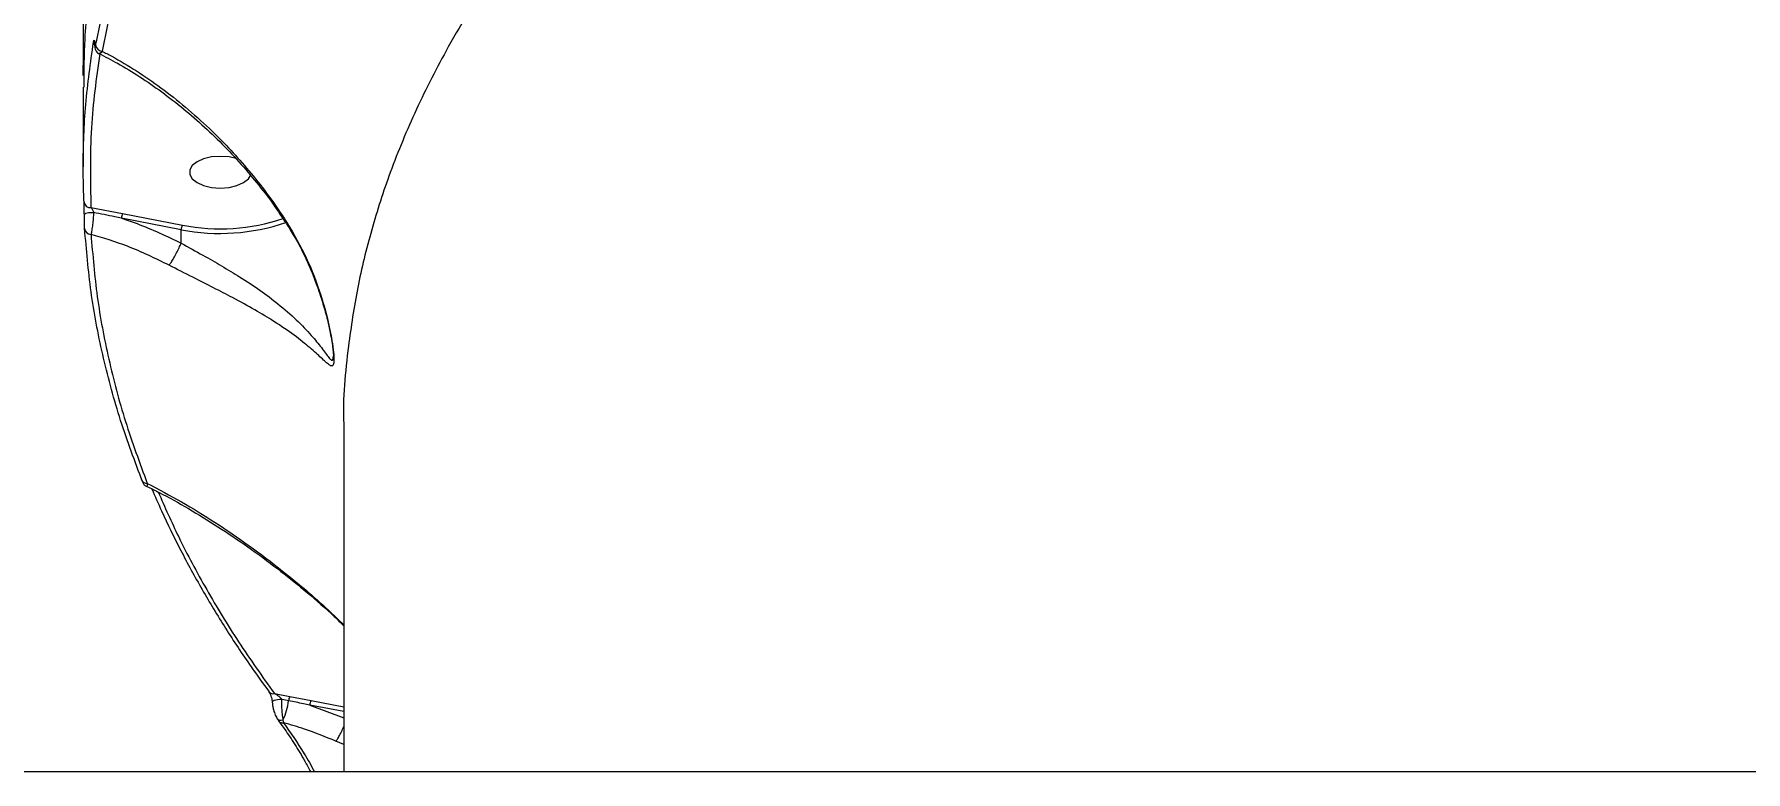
# Model space of a CAD drawing. Header units: millimetres. Extents: x -10881 to 8954, y -8695 to 5624.
# Drawn here: x -4941.7 to -4691.9, y 1703.8 to 1811.5 of the extents above; entities that cross this region are included whole.
import ezdxf

# ---------------------------------------------------------------- set-up
doc = ezdxf.new("R2010")
doc.units = ezdxf.units.MM
for name, color, linetype in [('DIKOM_ОБЪЕКТ', 7, 'Continuous'), ('DIKOM_РАЗМЕР_ЗОНА', 7, 'Continuous'), ('DIKOM_РАЗМЕР_ОБЪЕКТА', 7, 'Continuous')]:
    doc.layers.add(name, color=color, linetype=linetype)
doc.styles.add('style1', font='arial.ttf', dxfattribs={"width": 0.8})
doc.dimstyles.new('1-50', dxfattribs={"dimtxt": 300, "dimasz": 200, "dimexe": 100, "dimexo": 0, "dimgap": 100, "dimtad": 1, "dimtxsty": 'style1', "dimcen": 200, "dimclrd": 7, "dimclre": 7, "dimclrt": 7, "dimadec": 1, "dimazin": 2, "dimtfac": 1, "dimtmove": 0, "dimatfit": 2, "dimfxl": 0, "dimlwd": 25, "dimlwe": 18, "dimarcsym": 0})

# ---------------------------------------------------------------- blocks, each defined once
blk = doc.blocks.new('*D9')
at = {"layer": 'Defpoints', "color": 0, "transparency": 16777216}
for p in [(-9533.99, 4149), (-6877.05, 4149), (-2715.65, -5051.15)]:
    blk.add_point(p, dxfattribs=at)
at = {"layer": 'DIKOM_РАЗМЕР_ОБЪЕКТА', "color": 7, "lineweight": 18, "transparency": 16777216}
for p, q in [((-6877.05, 4149), (-9633.99, 4149)), ((-2715.65, -5051.15), (-9633.99, -5051.15))]:
    blk.add_line(p, q, dxfattribs=at)
at = {"layer": 'DIKOM_РАЗМЕР_ОБЪЕКТА', "color": 7, "lineweight": 25, "transparency": 16777216}
blk.add_line((-9533.99, -4851.15), (-9533.99, 3949), dxfattribs=at)
at = {"layer": 'DIKOM_РАЗМЕР_ОБЪЕКТА', "color": 7, "transparency": 16777216}
for points in [[(-9567.32, 3949), (-9500.66, 3949), (-9533.99, 4149)], [(-9567.32, -4851.15), (-9500.66, -4851.15), (-9533.99, -5051.15)]]:
    blk.add_solid(points, dxfattribs=at)
at = {"layer": 'DIKOM_РАЗМЕР_ОБЪЕКТА', "color": 7, "transparency": 16777216, "insert": (-9787.16, -451.07), "char_height": 300, "attachment_point": 5, "rotation": 90, "style": 'style1'}
blk.add_mtext('9200', dxfattribs=at)
blk = doc.blocks.new('*D10')
at = {"layer": 'Defpoints', "color": 0, "transparency": 16777216}
for p in [(-7152.73, 2730.8), (7385.22, 911.28), (7385.22, -7693.77)]:
    blk.add_point(p, dxfattribs=at)
at = {"layer": 'DIKOM_РАЗМЕР_ОБЪЕКТА', "color": 7, "lineweight": 18, "transparency": 16777216}
for p, q in [((-7152.73, 2730.8), (-7152.73, -7793.77)), ((7385.22, 911.28), (7385.22, -7793.77))]:
    blk.add_line(p, q, dxfattribs=at)
at = {"layer": 'DIKOM_РАЗМЕР_ОБЪЕКТА', "color": 7, "lineweight": 25, "transparency": 16777216}
blk.add_line((-6952.73, -7693.77), (7185.22, -7693.77), dxfattribs=at)
at = {"layer": 'DIKOM_РАЗМЕР_ОБЪЕКТА', "color": 7, "transparency": 16777216}
for points in [[(-6952.73, -7660.43), (-6952.73, -7727.1), (-7152.73, -7693.77)], [(7185.22, -7660.43), (7185.22, -7727.1), (7385.22, -7693.77)]]:
    blk.add_solid(points, dxfattribs=at)
at = {"layer": 'DIKOM_РАЗМЕР_ОБЪЕКТА', "color": 7, "transparency": 16777216, "insert": (116.24, -7440.59), "char_height": 300, "attachment_point": 5, "style": 'style1'}
blk.add_mtext('14500', dxfattribs=at)
blk = doc.blocks.new('*D11')
at = {"layer": 'Defpoints', "color": 0, "transparency": 16777216}
for p in [(-7028.45, 5624.13), (-10431.26, -7165.91), (-2784.83, -7165.91)]:
    blk.add_point(p, dxfattribs=at)
at = {"layer": 'DIKOM_РАЗМЕР_ЗОНА', "color": 7, "lineweight": 18, "transparency": 16777216}
for p, q in [((-7028.45, 5624.13), (-10531.26, 5624.13)), ((-2784.83, -7165.91), (-10531.26, -7165.91))]:
    blk.add_line(p, q, dxfattribs=at)
at = {"layer": 'DIKOM_РАЗМЕР_ЗОНА', "color": 7, "lineweight": 25, "transparency": 16777216}
blk.add_line((-10431.26, 5424.13), (-10431.26, -6965.91), dxfattribs=at)
at = {"layer": 'DIKOM_РАЗМЕР_ЗОНА', "color": 7, "transparency": 16777216}
for points in [[(-10464.6, 5424.13), (-10397.93, 5424.13), (-10431.26, 5624.13)], [(-10464.6, -6965.91), (-10397.93, -6965.91), (-10431.26, -7165.91)]]:
    blk.add_solid(points, dxfattribs=at)
at = {"layer": 'DIKOM_РАЗМЕР_ЗОНА', "color": 7, "transparency": 16777216, "insert": (-10684.43, -770.89), "char_height": 300, "attachment_point": 5, "rotation": 90, "style": 'style1'}
blk.add_mtext('12800', dxfattribs=at)
blk = doc.blocks.new('*D12')
at = {"layer": 'Defpoints', "color": 0, "transparency": 16777216}
for p in [(-9113.32, 3014.05), (8954.2, 2756.48), (8954.2, -8594.51)]:
    blk.add_point(p, dxfattribs=at)
at = {"layer": 'DIKOM_РАЗМЕР_ЗОНА', "color": 7, "lineweight": 18, "transparency": 16777216}
for p, q in [((-9113.32, 3014.05), (-9113.32, -8694.51)), ((8954.2, 2756.48), (8954.2, -8694.51))]:
    blk.add_line(p, q, dxfattribs=at)
at = {"layer": 'DIKOM_РАЗМЕР_ЗОНА', "color": 7, "lineweight": 25, "transparency": 16777216}
blk.add_line((-8913.32, -8594.51), (8754.2, -8594.51), dxfattribs=at)
at = {"layer": 'DIKOM_РАЗМЕР_ЗОНА', "color": 7, "transparency": 16777216}
for points in [[(-8913.32, -8561.18), (-8913.32, -8627.85), (-9113.32, -8594.51)], [(8754.2, -8561.18), (8754.2, -8627.85), (8954.2, -8594.51)]]:
    blk.add_solid(points, dxfattribs=at)
at = {"layer": 'DIKOM_РАЗМЕР_ЗОНА', "color": 7, "transparency": 16777216, "insert": (-79.56, -8341.34), "char_height": 300, "attachment_point": 5, "style": 'style1'}
blk.add_mtext('18000', dxfattribs=at)

msp = doc.modelspace()

# ---------------------------------------------------------------- linework, layer by layer
at = {"layer": 'DIKOM_ОБЪЕКТ', "color": 7, "linetype": 'Continuous', "lineweight": 15}
for p, q in [((-4934.514, 1817.086), (-4934.514, 1805.513)), ((-4933.397, 1786.201), (-4928.775, 1785.326)), ((-4920.222, 1782.969), (-4928.951, 1784.657)), ((-4928.775, 1785.326), (-4920.046, 1783.639)), ((-4920.222, 1781.016), (-4920.223, 1781.012)), ((-4920.222, 1781.016), (-4920.222, 1782.969)), ((-4906.941, 1713.979), (-4906.942, 1713.987)), ((-4906.628, 1715.245), (-4904.372, 1714.817)), ((-4904.372, 1714.817), (-4901.272, 1714.228)), ((-4901.448, 1713.559), (-4896.514, 1711.688)), ((-4896.514, 1712.605), (-4901.448, 1713.559)), ((-4901.272, 1714.228), (-4896.514, 1713.309)), ((-4905.379, 1711.402), (-4905.293, 1710.979)), ((-4896.514, 1707.803), (-4897.648, 1708.282)), ((-3761.35, 1703.825), (-6067.666, 1703.825))]:
    msp.add_line(p, q, dxfattribs=at)
at = {"layer": 'DIKOM_ОБЪЕКТ', "color": 7, "linetype": 'Continuous', "lineweight": 15, "flags": 128}
for points in [[(-4934.514, 1805.513), (-4934.514, 1805.772), (-4934.479, 1808.313)], [(-4912.178, 1793.35), (-4913.246, 1793.593), (-4914.514, 1793.686), (-4915.782, 1793.593), (-4916.947, 1793.319), (-4917.915, 1792.887), (-4918.608, 1792.332), (-4918.968, 1791.699), (-4918.968, 1791.04), (-4918.608, 1790.407), (-4917.915, 1789.852), (-4916.947, 1789.42), (-4915.782, 1789.146), (-4914.514, 1789.052), (-4914.514, 1789.052)], [(-4914.514, 1789.052), (-4913.246, 1789.146), (-4912.081, 1789.42), (-4911.113, 1789.852), (-4910.421, 1790.407), (-4910.084, 1790.964)], [(-4934.357, 1785.119), (-4934.334, 1785.211), (-4934.254, 1785.297), (-4934.12, 1785.375), (-4933.942, 1785.438), (-4933.73, 1785.483), (-4933.496, 1785.507), (-4933.253, 1785.509), (-4933.017, 1785.49)], [(-4926.068, 1746.704), (-4926.052, 1746.546), (-4926.024, 1746.45)], [(-4906.942, 1713.987), (-4906.92, 1714.072), (-4906.822, 1714.175), (-4906.654, 1714.268), (-4906.427, 1714.342), (-4906.162, 1714.393), (-4905.879, 1714.415), (-4905.601, 1714.407)], [(-4906.005, 1711.25), (-4906, 1711.243), (-4905.951, 1711.186)]]:
    msp.add_lwpolyline(points, dxfattribs=at)
at = {"layer": 'DIKOM_ОБЪЕКТ', "color": 7, "linetype": 'Continuous', "lineweight": 15}
for centre, radius, start, end in [((-4932.236, 1810.362), 0.789, 180.53315, 207.68004), ((-4931.731, 1810.03), 0.978, 184.65543, 267.18338), ((-4933.476, 1787.121), 0.924, 184.63748, 274.92111), ((-4927.641, 1784.671), 1.31, 149.97775, 180.61158), ((-4914.565, 1812.326), 29.897, 259.09248, 288.72647), ((-4918.911, 1782.983), 1.31, 149.97733, 180.61168), ((-4914.519, 1811.512), 28.416, 258.78414, 288.81549), ((-4933.405, 1783.196), 0.906, 184.16608, 271.32146), ((-4925.242, 1746.789), 0.853, 203.42592, 274.81425), ((-4906.825, 1716.006), 0.786, 220.33995, 284.48739), ((-4912.598, 1715.085), 8.104, 332.97527, 353.70535), ((-4903.229, 1714.168), 1.314, 150.40154, 178.77375), ((-4900.138, 1713.573), 1.31, 149.97775, 180.61158), ((-4905.658, 1712.102), 0.753, 216.21407, 291.71361), ((-4905.411, 1711.75), 0.781, 226.25941, 278.71632)]:
    msp.add_arc(centre, radius, start, end, dxfattribs=at)
for points, knots in [([(-4576.068, 1949.996), (-4583.215, 1949.328), (-4597.533, 1947.99), (-4618.126, 1945.256), (-4637.893, 1942.068), (-4657.479, 1938.3), (-4677.365, 1933.809), (-4695.147, 1929.13), (-4710.286, 1924.65), (-4722.956, 1920.552), (-4735.331, 1916.192), (-4746.621, 1911.868), (-4756.856, 1907.649), (-4766.11, 1903.579), (-4775.121, 1899.353), (-4785.861, 1893.984), (-4798.368, 1887.172), (-4812.229, 1878.734), (-4824.667, 1870.221), (-4835.538, 1861.909), (-4844.67, 1854.161), (-4852.836, 1846.473), (-4860.11, 1838.876), (-4867.504, 1830.246), (-4874.733, 1820.525), (-4881.057, 1810.32), (-4886.032, 1800.573), (-4889.724, 1791.658), (-4892.539, 1782.965), (-4894.594, 1774.51), (-4896.009, 1765.048), (-4896.694, 1758.138), (-4896.488, 1754.081), (-4896.476, 1753.829)], [0, 0, 0, 0, 0.0404234, 0.0809794, 0.1182636, 0.1556516, 0.1972426, 0.2389778, 0.2666326, 0.2942873, 0.3221123, 0.3499373, 0.3724264, 0.3949155, 0.4174958, 0.440076, 0.4779797, 0.5184349, 0.5590224, 0.5925712, 0.6261951, 0.6564233, 0.6867064, 0.7171402, 0.7576621, 0.7983163, 0.8319195, 0.8655979, 0.8958744, 0.9262057, 0.9566877, 0.9973108, 1, 1, 1, 1]), ([(-4914.297, 1853.774), (-4916.394, 1850.149), (-4920.592, 1842.889), (-4925.465, 1831.765), (-4929.371, 1820.484), (-4930.976, 1812.867), (-4931.779, 1809.053)], [0, 0, 0, 0, 0.2482526, 0.4971936, 0.7482408, 1, 1, 1, 1]), ([(-4923.708, 1852.359), (-4924.582, 1850.408), (-4926.757, 1845.548), (-4929.428, 1837.689), (-4931.829, 1828.797), (-4933.464, 1819.833), (-4934.397, 1811.487), (-4934.431, 1806.135), (-4934.445, 1803.793)], [0, 0, 0, 0, 0.1226392, 0.3053309, 0.4883364, 0.6722949, 0.8565739, 1, 1, 1, 1]), ([(-4932.706, 1809.951), (-4931.902, 1813.718), (-4930.29, 1821.264), (-4927.258, 1830.557), (-4924.752, 1836.03), (-4923.939, 1837.804)], [0, 0, 0, 0, 0.40263256, 0.80638174, 1, 1, 1, 1]), ([(-4933.025, 1810.354), (-4933.013, 1810.423), (-4932.983, 1810.583), (-4932.941, 1810.683), (-4932.904, 1810.641), (-4932.877, 1810.474), (-4932.869, 1810.257), (-4932.866, 1810.148)], [0, 0, 0, 0, 0.1825282, 0.4237843, 0.6274648, 0.8134356, 1, 1, 1, 1]), ([(-4934.397, 1787.046), (-4934.412, 1787.389), (-4934.486, 1789.105), (-4934.564, 1793.849), (-4934.299, 1801.284), (-4933.45, 1807.329), (-4933.025, 1810.354)], [0, 0, 0, 0, 0.0441412, 0.2207137, 0.6100127, 1, 1, 1, 1]), ([(-4932.119, 1808.643), (-4932.61, 1805.049), (-4933.632, 1797.577), (-4933.477, 1790.087), (-4933.397, 1786.201)], [0, 0, 0, 0, 0.4811492, 1, 1, 1, 1]), ([(-4932.884, 1810.359), (-4932.883, 1810.354), (-4932.881, 1810.344), (-4932.874, 1810.246), (-4932.869, 1810.122), (-4932.869, 1810.017), (-4932.869, 1809.994)], [0, 0, 0, 0, 0.2068923, 0.5064879, 0.8917077, 1, 1, 1, 1]), ([(-4932.87, 1810.088), (-4932.869, 1810.084), (-4932.869, 1809.907), (-4932.853, 1809.682), (-4932.815, 1809.414), (-4932.709, 1809.136), (-4932.536, 1808.907), (-4932.372, 1808.752), (-4932.261, 1808.719), (-4932.257, 1808.718)], [0, 0, 0, 0, 0.0071445, 0.3099401, 0.538184, 0.6697341, 0.8209574, 0.9948665, 1, 1, 1, 1]), ([(-4932.866, 1810.148), (-4932.862, 1810.043), (-4932.856, 1809.833), (-4932.829, 1809.672), (-4932.793, 1809.635), (-4932.75, 1809.733), (-4932.72, 1809.885), (-4932.706, 1809.951)], [0, 0, 0, 0, 0.188925, 0.3774349, 0.5791838, 0.8164502, 1, 1, 1, 1]), ([(-4932.262, 1808.719), (-4931.344, 1808.25), (-4929.337, 1807.225), (-4926.261, 1805.336), (-4923.047, 1803.121), (-4919.883, 1800.663), (-4916.816, 1797.998), (-4913.887, 1795.158), (-4911.135, 1792.189), (-4908.589, 1789.116), (-4906.358, 1786.139), (-4905.068, 1784.132), (-4904.485, 1783.226)], [0, 0, 0, 0, 0.0894532, 0.1955118, 0.3020127, 0.4088228, 0.5157634, 0.6204412, 0.7230382, 0.8230012, 0.920043, 1, 1, 1, 1]), ([(-4931.779, 1809.053), (-4931.843, 1808.965), (-4931.99, 1808.761), (-4932.156, 1808.655), (-4932.233, 1808.723), (-4932.251, 1808.738)], [0, 0, 0, 0, 0.36860198, 0.85412697, 1, 1, 1, 1]), ([(-4931.779, 1809.053), (-4931.306, 1808.806), (-4929.619, 1807.922), (-4926.733, 1806.198), (-4923.127, 1803.719), (-4919.564, 1800.91), (-4915.326, 1797.11), (-4911.47, 1793.029), (-4908.064, 1788.777), (-4905.97, 1785.855), (-4904.788, 1783.989), (-4904.353, 1783.304)], [0, 0, 0, 0, 0.0465623, 0.166034, 0.2855042, 0.4082657, 0.5310184, 0.7327781, 0.8363389, 0.9398837, 1, 1, 1, 1]), ([(-4934.514, 1803.793), (-4934.514, 1802.247), (-4934.514, 1798.39), (-4934.514, 1794.48), (-4934.514, 1792.137)], [0, 0, 0, 0, 0.4007238, 1, 1, 1, 1]), ([(-4934.357, 1785.119), (-4934.358, 1785.288), (-4934.36, 1785.636), (-4934.37, 1786.192), (-4934.383, 1786.701), (-4934.392, 1786.931), (-4934.397, 1787.046)], [0, 0, 0, 0, 0.2338668, 0.4824937, 0.7413363, 1, 1, 1, 1]), ([(-4933.397, 1786.201), (-4933.352, 1786.155), (-4933.264, 1786.065), (-4933.145, 1785.88), (-4933.064, 1785.698), (-4933.027, 1785.564), (-4933.019, 1785.506), (-4933.017, 1785.49)], [0, 0, 0, 0, 0.2917252, 0.5672696, 0.8036517, 0.944118, 1, 1, 1, 1]), ([(-4934.309, 1783.131), (-4934.315, 1783.249), (-4934.327, 1783.487), (-4934.342, 1784.013), (-4934.353, 1784.587), (-4934.356, 1784.946), (-4934.357, 1785.119)], [0, 0, 0, 0, 0.2583542, 0.5167488, 0.7678077, 1, 1, 1, 1]), ([(-4933.017, 1785.49), (-4933.031, 1785.207), (-4933.062, 1784.624), (-4933.154, 1783.695), (-4933.267, 1782.848), (-4933.345, 1782.476), (-4933.384, 1782.29)], [0, 0, 0, 0, 0.23800386, 0.4906779, 0.74628622, 1, 1, 1, 1]), ([(-4928.951, 1784.657), (-4929.263, 1784.723), (-4930.616, 1785.011), (-4931.973, 1785.282), (-4933.017, 1785.49)], [0, 0, 0, 0, 0.2307565, 1, 1, 1, 1]), ([(-4928.951, 1784.657), (-4928.187, 1784.4), (-4925.223, 1783.403), (-4922.352, 1782.033), (-4920.222, 1781.016)], [0, 0, 0, 0, 0.2578198, 1, 1, 1, 1]), ([(-4904.353, 1783.304), (-4903.413, 1781.624), (-4901.511, 1778.226), (-4899.76, 1773.347), (-4898.77, 1769.623), (-4898.278, 1767.176), (-4898.019, 1765.48), (-4897.901, 1764.099), (-4897.959, 1763.225), (-4898.209, 1763.004), (-4898.756, 1763.28), (-4899.733, 1764.214), (-4901.398, 1765.736), (-4903.651, 1767.543), (-4906.383, 1769.42), (-4909.436, 1771.265), (-4912.433, 1772.91), (-4915.515, 1774.504), (-4918.66, 1776.078), (-4920.833, 1777.196), (-4921.983, 1777.787)], [0, 0, 0, 0, 0.0863528, 0.1746778, 0.2336182, 0.263513, 0.2941178, 0.3212048, 0.3485628, 0.3826678, 0.4154277, 0.48443, 0.5550149, 0.6333671, 0.7133068, 0.776075, 0.840408, 0.8905399, 0.9421323, 1, 1, 1, 1]), ([(-4904.486, 1783.226), (-4904.068, 1782.55), (-4903.074, 1780.941), (-4901.748, 1778.21), (-4900.511, 1775.191), (-4899.567, 1772.351), (-4898.916, 1769.956), (-4898.502, 1768.097), (-4898.244, 1766.69), (-4898.095, 1765.648), (-4898.026, 1764.971), (-4898.013, 1764.595), (-4898.014, 1764.551), (-4898.014, 1764.549)], [0, 0, 0, 0, 0.1119255, 0.2660886, 0.4274692, 0.5737464, 0.6914195, 0.7848177, 0.8545167, 0.912034, 0.9596449, 0.9978651, 1, 1, 1, 1]), ([(-4904.353, 1783.304), (-4904.367, 1783.295), (-4904.449, 1783.246), (-4904.46, 1783.241), (-4904.469, 1783.237)], [0, 0, 0, 0, 0.1727913, 1, 1, 1, 1]), ([(-4926.068, 1746.704), (-4927.177, 1749.696), (-4929.398, 1755.686), (-4931.784, 1764.772), (-4933.533, 1773.924), (-4934.05, 1780.06), (-4934.309, 1783.131)], [0, 0, 0, 0, 0.2488775, 0.4981997, 0.7488727, 1, 1, 1, 1]), ([(-4933.384, 1782.29), (-4933.129, 1779.253), (-4932.62, 1773.174), (-4930.891, 1764.069), (-4928.515, 1754.974), (-4926.286, 1748.953), (-4925.17, 1745.939)], [0, 0, 0, 0, 0.2488778, 0.4982001, 0.7488729, 1, 1, 1, 1]), ([(-4921.983, 1777.787), (-4923.993, 1778.774), (-4927.72, 1780.602), (-4931.598, 1781.758), (-4933.384, 1782.29)], [0, 0, 0, 0, 0.5395119, 1, 1, 1, 1]), ([(-4921.983, 1777.787), (-4921.969, 1777.805), (-4921.877, 1777.921), (-4921.659, 1778.235), (-4921.295, 1778.839), (-4920.897, 1779.572), (-4920.514, 1780.34), (-4920.32, 1780.788), (-4920.223, 1781.012)], [0, 0, 0, 0, 0.0318926, 0.2096931, 0.4072704, 0.6048471, 0.8024235, 1, 1, 1, 1]), ([(-4920.223, 1781.012), (-4920.222, 1781.012), (-4919.17, 1780.423), (-4917.153, 1779.308), (-4914.27, 1777.666), (-4911.446, 1775.959), (-4908.664, 1774.116), (-4905.864, 1772.016), (-4903.325, 1769.793), (-4901.258, 1767.619), (-4899.707, 1765.702), (-4898.796, 1764.421), (-4898.285, 1763.884), (-4898.051, 1763.862), (-4898.027, 1764.36), (-4898.017, 1764.549)], [0, 0, 0, 0, 0.0000201, 0.083801, 0.1581991, 0.2346941, 0.3296061, 0.426791, 0.5460054, 0.6674385, 0.771212, 0.8765452, 0.9237802, 0.9709999, 1, 1, 1, 1]), ([(-4896.514, 1753.829), (-4896.514, 1753.255), (-4896.514, 1748.001), (-4896.514, 1737.932), (-4896.514, 1723.61), (-4896.514, 1712.233), (-4896.514, 1705.596), (-4896.514, 1703.825)], [0, 0, 0, 0, 0.0351597, 0.321955, 0.6087503, 0.8955457, 1, 1, 1, 1]), ([(-4926.013, 1746.454), (-4925.988, 1746.382), (-4925.913, 1746.159), (-4925.76, 1745.908), (-4925.534, 1745.609), (-4925.319, 1745.504), (-4925.246, 1745.469)], [0, 0, 0, 0, 0.181931, 0.5644851, 0.8513254, 1, 1, 1, 1]), ([(-4925.17, 1745.939), (-4925.18, 1745.855), (-4925.213, 1745.58), (-4925.245, 1745.384), (-4925.254, 1745.462), (-4925.255, 1745.466)], [0, 0, 0, 0, 0.2974808, 0.9660049, 1, 1, 1, 1]), ([(-4925.17, 1745.939), (-4923.511, 1745.063), (-4920.193, 1743.31), (-4915.229, 1740.25), (-4910.291, 1736.887), (-4904.758, 1732.684), (-4900.148, 1728.808), (-4897.258, 1726.009), (-4896.514, 1725.29)], [0, 0, 0, 0, 0.16834913, 0.33670126, 0.50756398, 0.67842008, 0.91728507, 1, 1, 1, 1]), ([(-4925.238, 1745.495), (-4924.636, 1745.203), (-4922.609, 1744.22), (-4919.144, 1742.264), (-4914.831, 1739.628), (-4910.481, 1736.689), (-4906.291, 1733.616), (-4902.236, 1730.36), (-4899.017, 1727.598), (-4897.125, 1725.768), (-4896.514, 1725.177)], [0, 0, 0, 0, 0.0608239, 0.204826, 0.3516021, 0.5011158, 0.6531903, 0.7885731, 0.9317205, 1, 1, 1, 1]), ([(-4924.484, 1745.123), (-4924.033, 1744.06), (-4922.76, 1741.053), (-4920.326, 1736.151), (-4917.218, 1730.426), (-4913.786, 1724.763), (-4910.527, 1719.792), (-4908.285, 1716.732), (-4907.396, 1715.519)], [0, 0, 0, 0, 0.1055477, 0.298397, 0.4907144, 0.6823328, 0.8741004, 1, 1, 1, 1]), ([(-4923.58, 1744.678), (-4922.615, 1742.488), (-4920.506, 1737.706), (-4916.57, 1730.41), (-4911.957, 1722.772), (-4908.405, 1717.755), (-4906.628, 1715.245)], [0, 0, 0, 0, 0.2192625, 0.4786756, 0.7391583, 1, 1, 1, 1]), ([(-4907.429, 1715.5), (-4907.421, 1715.49), (-4907.392, 1715.452), (-4907.272, 1715.244), (-4907.135, 1714.911), (-4907.022, 1714.526), (-4906.965, 1714.229), (-4906.944, 1714.052), (-4906.942, 1713.992), (-4906.942, 1713.987)], [0, 0, 0, 0, 0.0733643, 0.2838413, 0.5542896, 0.7484994, 0.887199, 0.9914351, 1, 1, 1, 1]), ([(-4906.932, 1713.98), (-4906.919, 1713.765), (-4906.901, 1713.481), (-4906.827, 1713.208), (-4906.809, 1713.142)], [0, 0, 0, 0, 0.7602837, 1, 1, 1, 1]), ([(-4906.628, 1715.245), (-4906.496, 1715.179), (-4906.253, 1715.059), (-4905.945, 1714.841), (-4905.747, 1714.654), (-4905.655, 1714.528), (-4905.617, 1714.458), (-4905.607, 1714.423), (-4905.601, 1714.407)], [0, 0, 0, 0, 0.353522, 0.6499815, 0.8418518, 0.9245967, 0.964444, 1, 1, 1, 1]), ([(-4905.601, 1714.407), (-4905.601, 1714.238), (-4905.6, 1713.829), (-4905.566, 1713.076), (-4905.495, 1712.175), (-4905.42, 1711.673), (-4905.379, 1711.402)], [0, 0, 0, 0, 0.1615998, 0.3913493, 0.6724107, 1, 1, 1, 1]), ([(-4904.543, 1714.196), (-4904.856, 1714.259), (-4905.209, 1714.329), (-4905.561, 1714.399), (-4905.601, 1714.407)], [0, 0, 0, 0, 0.8864582, 1, 1, 1, 1]), ([(-4901.448, 1713.559), (-4901.76, 1713.625), (-4902.791, 1713.844), (-4903.823, 1714.052), (-4904.543, 1714.196)], [0, 0, 0, 0, 0.30300336, 1, 1, 1, 1]), ([(-4906.809, 1713.142), (-4906.77, 1712.976), (-4906.667, 1712.544), (-4906.472, 1712.042), (-4906.31, 1711.756), (-4906.257, 1711.662)], [0, 0, 0, 0, 0.29476309, 0.76899551, 1, 1, 1, 1]), ([(-4906.251, 1711.677), (-4906.177, 1711.531), (-4906.081, 1711.341), (-4905.961, 1711.192), (-4905.933, 1711.157)], [0, 0, 0, 0, 0.76698688, 1, 1, 1, 1]), ([(-4905.965, 1711.175), (-4905.677, 1710.791), (-4904.918, 1709.779), (-4903.652, 1707.839), (-4902.388, 1705.778), (-4901.609, 1704.352), (-4901.321, 1703.825)], [0, 0, 0, 0, 0.1906656, 0.5021968, 0.8159816, 1, 1, 1, 1]), ([(-4897.648, 1708.282), (-4899.167, 1708.914), (-4901.688, 1709.963), (-4904.268, 1710.69), (-4905.293, 1710.979)], [0, 0, 0, 0, 0.6025843, 1, 1, 1, 1]), ([(-4905.293, 1710.979), (-4904.293, 1709.559), (-4902.795, 1707.432), (-4901.265, 1704.725), (-4900.757, 1703.825)], [0, 0, 0, 0, 0.6675217, 1, 1, 1, 1]), ([(-4897.648, 1708.282), (-4897.633, 1708.301), (-4897.55, 1708.409), (-4897.351, 1708.708), (-4897.03, 1709.285), (-4896.723, 1709.912), (-4896.566, 1710.295), (-4896.514, 1710.422)], [0, 0, 0, 0, 0.04691027, 0.26279526, 0.55859685, 0.8543973, 1, 1, 1, 1])]:
    msp.add_open_spline(points, degree=3, knots=knots, dxfattribs=at)

# ---------------------------------------------------------------- dimensions: what is measured, and where the dimension line sits
at = {"layer": 'DIKOM_РАЗМЕР_ЗОНА'}
dim = msp.add_linear_dim(base=(-10431.262, -7165.906), p1=(-7028.448, 5624.134), p2=(-2784.833, -7165.906), angle=90, text='12800', dimstyle='1-50', dxfattribs=at)
dim.commit()
dim.dimension.update_dxf_attribs({"geometry": '*D11', "text_midpoint": (-10431.262, -770.886), "dimtype": 160})
dim = msp.add_linear_dim(base=(8954.2, -8594.513), p1=(-9113.319, 3014.045), p2=(8954.2, 2756.48), text='18000', dimstyle='1-50', dxfattribs=at)
dim.commit()
dim.dimension.update_dxf_attribs({"geometry": '*D12', "text_midpoint": (-79.559, -8594.513), "dimtype": 160})
at = {"layer": 'DIKOM_РАЗМЕР_ОБЪЕКТА'}
dim = msp.add_linear_dim(base=(-9533.989, 4149.001), p1=(-2715.652, -5051.147), p2=(-6877.054, 4149.001), angle=90, text='9200', dimstyle='1-50', dxfattribs=at)
dim.commit()
dim.dimension.update_dxf_attribs({"geometry": '*D9', "text_midpoint": (-9533.989, -451.073), "dimtype": 160})
dim = msp.add_linear_dim(base=(7385.217, -7693.766), p1=(-7152.73, 2730.795), p2=(7385.217, 911.281), text='14500', dimstyle='1-50', dxfattribs=at)
dim.commit()
dim.dimension.update_dxf_attribs({"geometry": '*D10', "text_midpoint": (116.244, -7693.766), "dimtype": 160})

doc.saveas('drawing.dxf')
